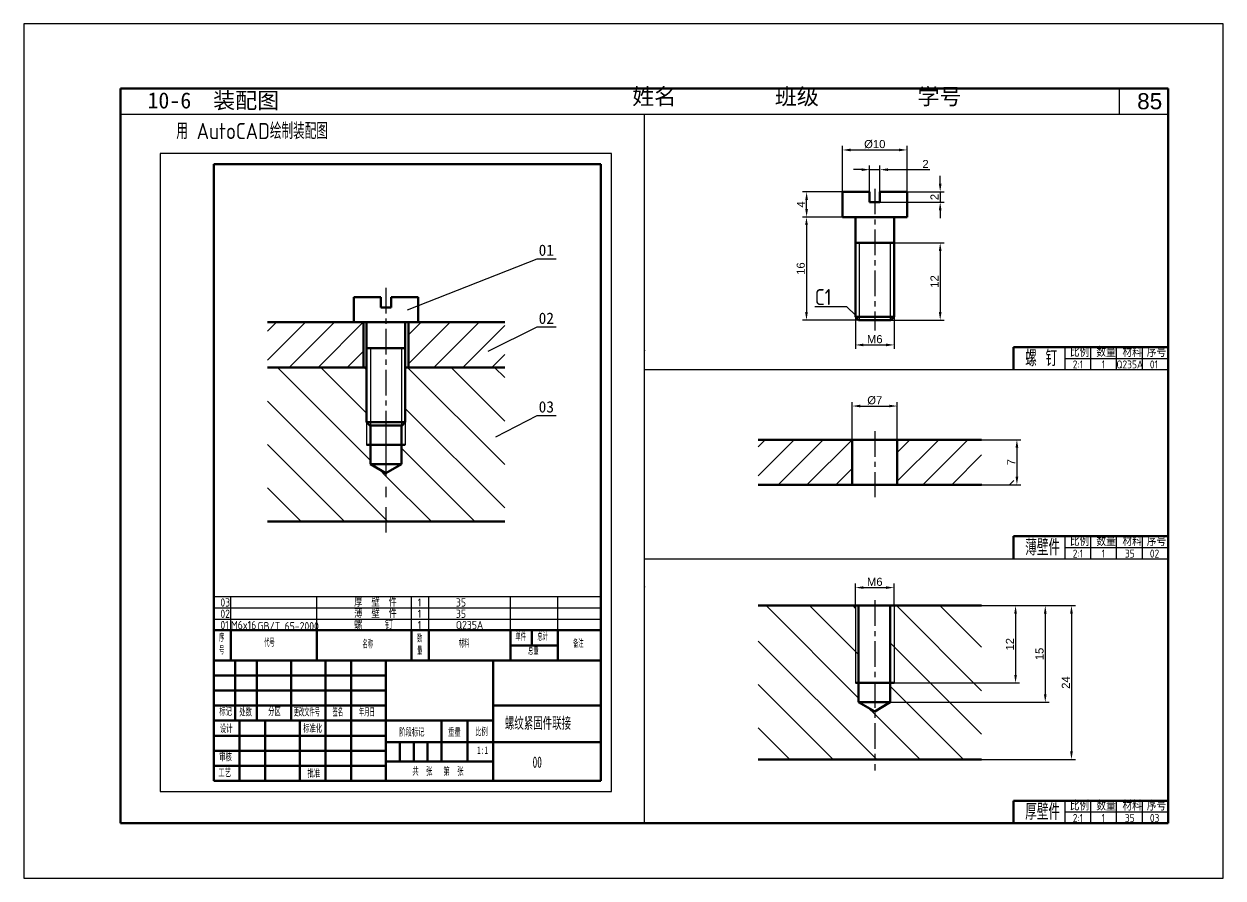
# Model space of a CAD drawing. Header units: millimetres. Extents: x 2253 to 3450, y 832 to 1419.
# Drawn here: x 3078.2 to 3450.2, y 832.2 to 1097.2 of the extents above; entities that cross this region are included whole.
import ezdxf

# ---------------------------------------------------------------- set-up
doc = ezdxf.new("R2010")
doc.units = ezdxf.units.MM
doc.header["$LTSCALE"] = 0.5
doc.linetypes.add('CENTER', pattern=[50.8, 31.75, -6.35, 6.35, -6.35])
for name, color, linetype in [('中心线层', 1, 'CENTER'), ('图层3', 1, 'CENTER'), ('文字', 7, 'Continuous'), ('细实线', 7, 'Continuous'), ('细实线层', 7, 'Continuous')]:
    doc.layers.add(name, color=color, linetype=linetype)
doc.layers.add('粗实线', color=7, linetype='Continuous', lineweight=53)
doc.layers.add('粗实线层', color=7, linetype='Continuous', lineweight=53)
doc.styles.add('dim', font='ARIAL.TTF')
doc.styles.add('gb', font='gbenor.shx', dxfattribs={"bigfont": 'gbcbig.shx'})
doc.styles.add('HZ', font='SimSun.ttf')
doc.styles.add('文字', font='SimSun.ttf', dxfattribs={"width": 0.6, "height": 3.5})
doc.styles.add('样式 1', font='ARIAL.TTF', dxfattribs={"height": 5})
doc.styles.add('输入', font='SimSun.ttf', dxfattribs={"width": 0.5, "height": 3.5})
doc.dimstyles.new('luoding', dxfattribs={"dimtxt": 2.5, "dimasz": 2.5, "dimexe": 1.25, "dimexo": 0, "dimgap": 0.5, "dimtad": 1, "dimdec": 0, "dimlfac": 0.5, "dimdsep": 46, "dimtxsty": 'dim', "dimcen": 2.5, "dimclrt": 256, "dimadec": 0, "dimazin": 2, "dimtfac": 1, "dimtdec": 0, "dimtmove": 0, "dimatfit": 3, "dimldrblk": 'NONE', "dimfxl": 0, "dimarcsym": 0})

# ---------------------------------------------------------------- blocks, each defined once
blk = doc.blocks.new('*D165')
at = {"layer": 'Defpoints', "color": 0}
for p in [(3349.15, 978.66), (3335.15, 968.22), (3349.15, 968.22)]:
    blk.add_point(p, dxfattribs=at)
at = {"layer": '细实线层', "color": 0, "lineweight": -2}
for p, q in [((3335.15, 968.22), (3335.15, 979.91)), ((3337.65, 978.66), (3346.65, 978.66)), ((3349.15, 968.22), (3349.15, 979.91))]:
    blk.add_line(p, q, dxfattribs=at)
at = {"layer": '细实线层', "color": 0}
for points in [[(3337.65, 979.08), (3337.65, 978.25), (3335.15, 978.66)], [(3346.65, 979.08), (3346.65, 978.25), (3349.15, 978.66)]]:
    blk.add_solid(points, dxfattribs=at)
at = {"layer": '细实线层', "insert": (3342.15, 980.41), "char_height": 2.5, "attachment_point": 5, "style": 'dim'}
blk.add_mtext('%%C7', dxfattribs=at)
blk = doc.blocks.new('_None')
blk = doc.blocks.new('*D166')
at = {"layer": 'Defpoints', "color": 0}
for p in [(3375.28, 968.22), (3375.28, 954.22), (3386.25, 954.22)]:
    blk.add_point(p, dxfattribs=at)
at = {"layer": '细实线层', "color": 0, "lineweight": -2}
for p, q in [((3375.28, 968.22), (3387.5, 968.22)), ((3386.25, 965.72), (3386.25, 956.72)), ((3375.28, 954.22), (3387.5, 954.22))]:
    blk.add_line(p, q, dxfattribs=at)
at = {"layer": '细实线层', "color": 0}
for points in [[(3385.83, 965.72), (3386.67, 965.72), (3386.25, 968.22)], [(3385.83, 956.72), (3386.67, 956.72), (3386.25, 954.22)]]:
    blk.add_solid(points, dxfattribs=at)
at = {"layer": '细实线层', "insert": (3384.5, 961.22), "char_height": 2.5, "attachment_point": 5, "rotation": 90, "style": 'dim'}
blk.add_mtext('7', dxfattribs=at)
blk = doc.blocks.new('*D167')
at = {"layer": 'Defpoints', "color": 0}
for p in [(3348.15, 916.74), (3348.15, 892.74), (3385.83, 892.74)]:
    blk.add_point(p, dxfattribs=at)
at = {"layer": '细实线层', "color": 0, "lineweight": -2}
for p, q in [((3348.15, 916.74), (3387.08, 916.74)), ((3385.83, 914.24), (3385.83, 895.24)), ((3348.15, 892.74), (3387.08, 892.74))]:
    blk.add_line(p, q, dxfattribs=at)
at = {"layer": '细实线层', "color": 0}
for points in [[(3385.42, 914.24), (3386.25, 914.24), (3385.83, 916.74)], [(3385.42, 895.24), (3386.25, 895.24), (3385.83, 892.74)]]:
    blk.add_solid(points, dxfattribs=at)
at = {"layer": '细实线层', "insert": (3384.08, 904.74), "char_height": 2.5, "attachment_point": 5, "rotation": 90, "style": 'dim'}
blk.add_mtext('12', dxfattribs=at)
blk = doc.blocks.new('*D168')
at = {"layer": 'Defpoints', "color": 0}
for p in [(3348.87, 916.74), (3346.95, 886.74), (3395.05, 886.74)]:
    blk.add_point(p, dxfattribs=at)
at = {"layer": '细实线层', "color": 0, "lineweight": -2}
for p, q in [((3348.87, 916.74), (3396.3, 916.74)), ((3395.05, 914.24), (3395.05, 889.24)), ((3346.95, 886.74), (3396.3, 886.74))]:
    blk.add_line(p, q, dxfattribs=at)
at = {"layer": '细实线层', "color": 0}
for points in [[(3394.63, 914.24), (3395.46, 914.24), (3395.05, 916.74)], [(3394.63, 889.24), (3395.46, 889.24), (3395.05, 886.74)]]:
    blk.add_solid(points, dxfattribs=at)
at = {"layer": '细实线层', "insert": (3393.27, 901.74), "char_height": 2.5, "attachment_point": 5, "rotation": 90, "style": 'dim'}
blk.add_mtext('15', dxfattribs=at)
blk = doc.blocks.new('*D169')
at = {"layer": 'Defpoints', "color": 0}
for p in [(3348.15, 922.32), (3336.15, 915.99), (3348.15, 916.74)]:
    blk.add_point(p, dxfattribs=at)
at = {"layer": '细实线层', "color": 0, "lineweight": -2}
for p, q in [((3336.15, 915.99), (3336.15, 923.57)), ((3348.15, 916.74), (3348.15, 923.57)), ((3338.65, 922.32), (3345.65, 922.32))]:
    blk.add_line(p, q, dxfattribs=at)
at = {"layer": '细实线层', "color": 0}
for points in [[(3338.65, 922.74), (3338.65, 921.91), (3336.15, 922.32)], [(3345.65, 922.74), (3345.65, 921.91), (3348.15, 922.32)]]:
    blk.add_solid(points, dxfattribs=at)
at = {"layer": '细实线层', "insert": (3342.15, 924.1), "char_height": 2.5, "attachment_point": 5, "style": 'dim'}
blk.add_mtext('M6', dxfattribs=at)
blk = doc.blocks.new('*D170')
at = {"layer": 'Defpoints', "color": 0}
for p in [(3375.28, 916.74), (3375.28, 868.97), (3403.18, 868.97)]:
    blk.add_point(p, dxfattribs=at)
at = {"layer": '细实线层', "color": 0, "lineweight": -2}
for p, q in [((3375.28, 916.74), (3404.43, 916.74)), ((3403.18, 914.24), (3403.18, 871.47)), ((3375.28, 868.97), (3404.43, 868.97))]:
    blk.add_line(p, q, dxfattribs=at)
at = {"layer": '细实线层', "color": 0}
for points in [[(3402.76, 914.24), (3403.6, 914.24), (3403.18, 916.74)], [(3402.76, 871.47), (3403.6, 871.47), (3403.18, 868.97)]]:
    blk.add_solid(points, dxfattribs=at)
at = {"layer": '细实线层', "insert": (3401.42, 892.86), "char_height": 2.5, "attachment_point": 5, "rotation": 90, "style": 'dim'}
blk.add_mtext('24 ', dxfattribs=at)
blk = doc.blocks.new('*D171')
at = {"layer": 'Defpoints', "color": 0}
for p in [(3348.15, 1029.31), (3346.15, 1005.31), (3362.45, 1005.31)]:
    blk.add_point(p, dxfattribs=at)
at = {"layer": '细实线', "color": 0, "lineweight": -2}
for p, q in [((3348.15, 1029.31), (3363.7, 1029.31)), ((3362.45, 1026.81), (3362.45, 1007.81)), ((3346.15, 1005.31), (3363.7, 1005.31))]:
    blk.add_line(p, q, dxfattribs=at)
at = {"layer": '细实线', "color": 0}
for points in [[(3362.03, 1026.81), (3362.86, 1026.81), (3362.45, 1029.31)], [(3362.03, 1007.81), (3362.86, 1007.81), (3362.45, 1005.31)]]:
    blk.add_solid(points, dxfattribs=at)
at = {"layer": '细实线', "insert": (3360.69, 1017.31), "char_height": 2.5, "attachment_point": 5, "rotation": 90, "style": 'dim'}
blk.add_mtext('12', dxfattribs=at)
blk = doc.blocks.new('*D163')
at = {"layer": 'Defpoints', "color": 0}
for p in [(3336.15, 1007.31), (3348.15, 1007.31), (3348.15, 997.62)]:
    blk.add_point(p, dxfattribs=at)
at = {"layer": '细实线', "color": 0, "lineweight": -2}
for p, q in [((3336.15, 1007.31), (3336.15, 996.37)), ((3348.15, 1007.31), (3348.15, 996.37)), ((3338.65, 997.62), (3345.65, 997.62))]:
    blk.add_line(p, q, dxfattribs=at)
at = {"layer": '细实线', "color": 0}
for points in [[(3338.65, 998.04), (3338.65, 997.2), (3336.15, 997.62)], [(3345.65, 998.04), (3345.65, 997.2), (3348.15, 997.62)]]:
    blk.add_solid(points, dxfattribs=at)
at = {"layer": '细实线', "insert": (3342.15, 999.39), "char_height": 2.5, "attachment_point": 5, "style": 'dim'}
blk.add_mtext('M6', dxfattribs=at)
blk = doc.blocks.new('*D172')
at = {"layer": 'Defpoints', "color": 0}
for p in [(3352.15, 1058.12), (3332.15, 1045.11), (3352.15, 1045.11)]:
    blk.add_point(p, dxfattribs=at)
at = {"layer": '细实线', "color": 0, "lineweight": -2}
for p, q in [((3332.15, 1045.11), (3332.15, 1059.37)), ((3334.65, 1058.12), (3349.65, 1058.12)), ((3352.15, 1045.11), (3352.15, 1059.37))]:
    blk.add_line(p, q, dxfattribs=at)
at = {"layer": '细实线', "color": 0}
for points in [[(3334.65, 1058.54), (3334.65, 1057.7), (3332.15, 1058.12)], [(3349.65, 1058.54), (3349.65, 1057.7), (3352.15, 1058.12)]]:
    blk.add_solid(points, dxfattribs=at)
at = {"layer": '细实线', "insert": (3342.15, 1059.9), "char_height": 2.5, "attachment_point": 5, "style": 'dim'}
blk.add_mtext('%%C10', dxfattribs=at)
blk = doc.blocks.new('*D173')
at = {"layer": 'Defpoints', "color": 0}
for p in [(3343.75, 1045.11), (3343.75, 1041.91), (3362.45, 1041.91)]:
    blk.add_point(p, dxfattribs=at)
at = {"layer": '细实线', "color": 0, "lineweight": -2}
for p, q in [((3362.45, 1047.61), (3362.45, 1050.11)), ((3343.75, 1045.11), (3363.7, 1045.11)), ((3343.75, 1041.91), (3363.7, 1041.91)), ((3362.45, 1045.11), (3362.45, 1041.91)), ((3362.45, 1039.41), (3362.45, 1036.91))]:
    blk.add_line(p, q, dxfattribs=at)
at = {"layer": '细实线', "color": 0}
for points in [[(3362.03, 1047.61), (3362.86, 1047.61), (3362.45, 1045.11)], [(3362.03, 1039.41), (3362.86, 1039.41), (3362.45, 1041.91)]]:
    blk.add_solid(points, dxfattribs=at)
at = {"layer": '细实线', "insert": (3360.69, 1043.51), "char_height": 2.5, "attachment_point": 5, "rotation": 90, "style": 'dim'}
blk.add_mtext('2', dxfattribs=at)
blk = doc.blocks.new('*D174')
at = {"layer": 'Defpoints', "color": 0}
for p in [(3321, 1045.11), (3332.15, 1045.11), (3332.15, 1037.31)]:
    blk.add_point(p, dxfattribs=at)
at = {"layer": '细实线', "color": 0, "lineweight": -2}
for p, q in [((3332.15, 1045.11), (3319.75, 1045.11)), ((3321, 1039.81), (3321, 1042.61)), ((3332.15, 1037.31), (3319.75, 1037.31))]:
    blk.add_line(p, q, dxfattribs=at)
at = {"layer": '细实线', "color": 0}
for points in [[(3320.59, 1042.61), (3321.42, 1042.61), (3321, 1045.11)], [(3320.59, 1039.81), (3321.42, 1039.81), (3321, 1037.31)]]:
    blk.add_solid(points, dxfattribs=at)
at = {"layer": '细实线', "insert": (3319.25, 1041.21), "char_height": 2.5, "attachment_point": 5, "rotation": 90, "style": 'dim'}
blk.add_mtext('4', dxfattribs=at)
blk = doc.blocks.new('*D175')
at = {"layer": 'Defpoints', "color": 0}
for p in [(3343.75, 1052.01), (3340.55, 1045.11), (3343.75, 1045.11)]:
    blk.add_point(p, dxfattribs=at)
at = {"layer": '细实线', "color": 0, "lineweight": -2}
for p, q in [((3340.55, 1045.11), (3340.55, 1053.26)), ((3343.75, 1045.11), (3343.75, 1053.26)), ((3338.05, 1052.01), (3335.55, 1052.01)), ((3340.55, 1052.01), (3343.75, 1052.01)), ((3346.25, 1052.01), (3359.23, 1052.01))]:
    blk.add_line(p, q, dxfattribs=at)
at = {"layer": '细实线', "color": 0}
for points in [[(3338.05, 1052.42), (3338.05, 1051.59), (3340.55, 1052.01)], [(3346.25, 1052.42), (3346.25, 1051.59), (3343.75, 1052.01)]]:
    blk.add_solid(points, dxfattribs=at)
at = {"layer": '细实线', "insert": (3357.9, 1053.76), "char_height": 2.5, "attachment_point": 5, "style": 'dim'}
blk.add_mtext('2', dxfattribs=at)
blk = doc.blocks.new('*D164')
at = {"layer": 'Defpoints', "color": 0}
for p in [(3321, 1037.31), (3320.96, 1005.31), (3338.15, 1005.31)]:
    blk.add_point(p, dxfattribs=at)
at = {"layer": '细实线', "color": 0, "lineweight": -2}
for p, q in [((3321, 1037.31), (3319.71, 1037.31)), ((3320.96, 1034.81), (3320.96, 1007.81)), ((3338.15, 1005.31), (3319.71, 1005.31))]:
    blk.add_line(p, q, dxfattribs=at)
at = {"layer": '细实线', "color": 0}
for points in [[(3320.55, 1034.81), (3321.38, 1034.81), (3320.96, 1037.31)], [(3320.55, 1007.81), (3321.38, 1007.81), (3320.96, 1005.31)]]:
    blk.add_solid(points, dxfattribs=at)
at = {"layer": '细实线', "insert": (3319.19, 1021.31), "char_height": 2.5, "attachment_point": 5, "rotation": 90, "style": 'dim'}
blk.add_mtext('16', dxfattribs=at)

msp = doc.modelspace()

# ---------------------------------------------------------------- linework, layer by layer
for p, q in [((3137.07, 919.57), (3257.07, 919.57)), ((3137.07, 916.07), (3257.07, 916.07)), ((3137.07, 912.57), (3257.07, 912.57)), ((3137.07, 909.07), (3257.07, 909.07))]:
    msp.add_line(p, q)
msp.add_lwpolyline([(3120.46, 859.04), (3260.46, 859.04), (3260.46, 1057.04), (3120.46, 1057.04), (3120.46, 859.04)])
at = {"layer": '中心线层'}
msp.add_line((3190.5, 972.65), (3190.5, 939.45), dxfattribs=at)
at = {"layer": '图层3', "color": 7, "ltscale": 0.5}
for p, q in [((3342.15, 1046.1), (3342.15, 1002.09)), ((3190.5, 1015.3), (3190.5, 972.65)), ((3342.15, 970.86), (3342.15, 950.41)), ((3342.15, 918.38), (3342.15, 865.54))]:
    msp.add_line(p, q, dxfattribs=at)
at = {"layer": '粗实线', "color": 7}
for p, q in [((3433.19, 1077.21), (3108.19, 1077.21)), ((3108.19, 1077.21), (3108.19, 849.21)), ((3433.19, 849.21), (3433.19, 1077.21)), ((3257.13, 1053.71), (3137.13, 1053.71)), ((3137.13, 1053.71), (3137.13, 862.38)), ((3257.13, 862.38), (3257.13, 1053.71)), ((3385.19, 989.95), (3385.19, 996.95)), ((3385.19, 996.95), (3433.19, 996.95)), ((3385.19, 931.26), (3385.19, 938.26)), ((3385.19, 938.26), (3433.19, 938.26)), ((3385.19, 849.21), (3385.19, 856.21)), ((3385.19, 856.21), (3433.19, 856.21)), ((3108.19, 849.21), (3433.19, 849.21))]:
    msp.add_line(p, q, dxfattribs=at)
at = {"layer": '粗实线'}
for p, q in [((3137.07, 862.38), (3137.07, 919.57)), ((3137.07, 909.07), (3257.13, 909.07)), ((3142.4, 899.73), (3142.4, 909.07)), ((3169.08, 899.73), (3169.08, 909.07)), ((3198.43, 899.73), (3198.43, 909.07)), ((3203.77, 899.73), (3203.77, 909.07)), ((3229.11, 899.73), (3229.11, 909.07)), ((3235.78, 904.4), (3235.78, 909.07)), ((3243.79, 899.73), (3243.79, 909.07)), ((3229.11, 904.4), (3243.79, 904.4)), ((3137.07, 899.73), (3257.13, 899.73)), ((3143.74, 881.05), (3143.74, 899.73)), ((3150.41, 881.05), (3150.41, 899.73)), ((3161.08, 881.05), (3161.08, 899.73)), ((3171.75, 881.05), (3171.75, 899.73)), ((3179.75, 881.05), (3179.75, 899.73)), ((3190.43, 862.38), (3190.43, 899.73)), ((3223.78, 862.38), (3223.78, 899.73)), ((3257.13, 899.73), (3257.13, 862.38)), ((3137.07, 895.06), (3190.43, 895.06)), ((3137.07, 890.39), (3190.43, 890.39)), ((3137.07, 885.72), (3190.43, 885.72)), ((3223.78, 885.72), (3257.13, 885.72)), ((3257.13, 885.72), (3233.79, 885.72)), ((3137.07, 881.05), (3223.78, 881.05)), ((3145.07, 862.38), (3145.07, 881.05)), ((3153.07, 862.38), (3153.07, 881.05)), ((3163.75, 862.38), (3163.75, 881.05)), ((3171.75, 862.38), (3171.75, 881.05)), ((3171.75, 862.38), (3171.75, 881.05)), ((3171.75, 862.38), (3171.75, 881.05)), ((3179.75, 862.38), (3179.75, 881.05)), ((3207.77, 868.38), (3207.77, 881.05)), ((3215.77, 868.38), (3215.77, 881.05)), ((3137.07, 876.38), (3190.43, 876.38)), ((3257.13, 874.38), (3190.43, 874.38)), ((3194.76, 868.38), (3194.76, 874.38)), ((3199.1, 868.38), (3199.1, 874.38)), ((3203.43, 868.38), (3203.43, 874.38)), ((3137.07, 871.71), (3190.43, 871.71)), ((3137.07, 867.05), (3190.43, 867.05)), ((3223.78, 868.38), (3190.43, 868.38)), ((3257.13, 862.38), (3137.07, 862.38))]:
    msp.add_line(p, q, dxfattribs=at)
at = {"layer": '粗实线层'}
for p, q in [((3332.15, 1045.11), (3340.55, 1045.11)), ((3332.15, 1045.11), (3332.15, 1037.31)), ((3340.55, 1045.11), (3340.55, 1041.91)), ((3340.55, 1041.91), (3343.75, 1041.91)), ((3343.75, 1045.11), (3343.75, 1041.91)), ((3343.75, 1045.11), (3352.15, 1045.11)), ((3352.15, 1045.11), (3352.15, 1037.31)), ((3332.15, 1037.31), (3352.15, 1037.31)), ((3336.15, 1037.31), (3336.15, 1006.31)), ((3348.15, 1037.31), (3348.15, 1006.31)), ((3336.15, 1029.31), (3348.15, 1029.31)), ((3180.5, 1012.45), (3188.9, 1012.45)), ((3180.5, 1012.45), (3180.5, 1004.65)), ((3188.9, 1012.45), (3188.9, 1009.25)), ((3192.1, 1012.45), (3192.1, 1009.25)), ((3192.1, 1012.45), (3200.5, 1012.45)), ((3200.5, 1012.45), (3200.5, 1004.65)), ((3188.9, 1009.25), (3192.1, 1009.25)), ((3153.79, 1004.65), (3227.33, 1004.65)), ((3180.5, 1004.65), (3200.5, 1004.65)), ((3183.5, 1004.65), (3183.5, 990.65)), ((3184.5, 1004.65), (3184.5, 973.65)), ((3196.5, 1004.65), (3196.5, 973.65)), ((3197.5, 1004.65), (3197.5, 990.65)), ((3336.15, 1006.31), (3337.15, 1005.31)), ((3337.15, 1005.31), (3347.15, 1005.31)), ((3347.15, 1005.31), (3348.15, 1006.31)), ((3184.5, 996.65), (3196.5, 996.65)), ((3153.79, 990.65), (3184.5, 990.65)), ((3153.79, 990.65), (3184.5, 990.65)), ((3196.5, 990.65), (3227.33, 990.65)), ((3196.5, 990.65), (3227.33, 990.65)), ((3184.5, 973.65), (3185.5, 972.65)), ((3185.5, 972.65), (3195.5, 972.65)), ((3185.7, 972.65), (3185.7, 960.65)), ((3195.3, 972.65), (3195.3, 960.65)), ((3195.5, 972.65), (3196.5, 973.65)), ((3305.98, 968.22), (3375.28, 968.22)), ((3335.15, 968.22), (3335.15, 954.22)), ((3349.15, 968.22), (3349.15, 954.22)), ((3184.5, 966.65), (3196.5, 966.65)), ((3185.7, 960.65), (3195.3, 960.65)), ((3185.7, 960.65), (3190.5, 957.88)), ((3195.3, 960.65), (3190.5, 957.88)), ((3305.98, 954.22), (3348.15, 954.22)), ((3348.15, 954.22), (3375.28, 954.22)), ((3153.79, 942.88), (3227.33, 942.88)), ((3305.98, 916.74), (3348.15, 916.74)), ((3337.15, 916.74), (3337.15, 886.74)), ((3346.95, 916.74), (3346.95, 886.74)), ((3348.15, 916.74), (3375.28, 916.74)), ((3336.15, 892.74), (3348.15, 892.74)), ((3337.15, 886.74), (3346.95, 886.74)), ((3337.15, 886.74), (3342.15, 883.85)), ((3342.15, 883.85), (3346.95, 886.74)), ((3305.98, 868.97), (3375.28, 868.97))]:
    msp.add_line(p, q, dxfattribs=at)
at = {"layer": '粗实线层', "ltscale": 0.5}
for p, q in [((3336.15, 1006.31), (3348.15, 1006.31)), ((3184.5, 973.65), (3196.5, 973.65))]:
    msp.add_line(p, q, dxfattribs=at)
at = {"layer": '细实线', "color": 7}
for p, q in [((3078.19, 1097.21), (3078.19, 832.21)), ((3450.19, 1097.21), (3078.19, 1097.21)), ((3078.19, 1097.21), (3078.19, 832.21)), ((3450.19, 832.21), (3450.19, 1097.21)), ((3108.19, 1069.21), (3433.19, 1069.21)), ((3401.19, 989.95), (3401.19, 996.95)), ((3409.19, 989.95), (3409.19, 996.95)), ((3417.19, 989.95), (3417.19, 996.95)), ((3425.19, 989.95), (3425.19, 996.95)), ((3401.19, 931.26), (3401.19, 938.26)), ((3409.19, 931.26), (3409.19, 938.26)), ((3417.19, 931.26), (3417.19, 938.26)), ((3425.19, 931.26), (3425.19, 938.26)), ((3401.19, 849.21), (3401.19, 856.21)), ((3409.19, 849.21), (3409.19, 856.21)), ((3417.19, 849.21), (3417.19, 856.21)), ((3425.19, 849.21), (3425.19, 856.21)), ((3078.19, 832.21), (3450.19, 832.21))]:
    msp.add_line(p, q, dxfattribs=at)
at = {"layer": '细实线', "ltscale": 0.5}
msp.add_line((3270.69, 849.21), (3270.69, 1069.21), dxfattribs=at)
at = {"layer": '细实线层', "ltscale": 0.5}
for p, q in [((3418, 1077.21), (3418, 1069.21)), ((3333.49, 1009.47), (3323.55, 1009.47)), ((3336.15, 1006.81), (3333.49, 1009.47)), ((3401.19, 993.45), (3433.19, 993.45)), ((3270.69, 989.95), (3433.19, 989.95)), ((3401.19, 934.76), (3433.19, 934.76)), ((3270.69, 931.26), (3433.19, 931.26)), ((3142.4, 909.07), (3142.4, 919.57)), ((3169.08, 909.07), (3169.08, 919.57)), ((3198.43, 909.07), (3198.43, 919.57)), ((3203.77, 909.07), (3203.77, 919.57)), ((3229.11, 909.07), (3229.11, 919.57)), ((3243.79, 909.07), (3243.79, 919.57)), ((3401.19, 852.71), (3433.19, 852.71))]:
    msp.add_line(p, q, dxfattribs=at)
at = {"layer": '细实线层'}
for p, q in [((3337.35, 1029.31), (3337.35, 1005.31)), ((3346.95, 1029.31), (3346.95, 1005.31)), ((3153.79, 1001.91), (3156.53, 1004.65)), ((3153.79, 992.93), (3165.51, 1004.65)), ((3160.49, 990.65), (3174.49, 1004.65)), ((3169.47, 990.65), (3183.47, 1004.65)), ((3197.5, 1000.73), (3201.43, 1004.65)), ((3197.5, 991.75), (3210.41, 1004.65)), ((3205.39, 990.65), (3219.39, 1004.65)), ((3214.37, 990.65), (3227.33, 1003.61)), ((3178.45, 990.65), (3183.5, 995.71)), ((3185.7, 996.65), (3185.7, 972.65)), ((3195.3, 996.65), (3195.3, 972.65)), ((3223.35, 990.65), (3227.33, 994.63)), ((3185.5, 961.95), (3156.81, 990.65)), ((3184.5, 976.43), (3170.28, 990.65)), ((3184.5, 989.9), (3183.75, 990.65)), ((3184.5, 990.65), (3184.5, 966.65)), ((3196.5, 990.65), (3196.5, 966.65)), ((3227.33, 960.54), (3197.22, 990.65)), ((3227.33, 974.01), (3210.69, 990.65)), ((3227.33, 987.48), (3224.16, 990.65)), ((3190.5, 943.48), (3153.79, 980.2)), ((3227.33, 947.07), (3196.5, 977.9)), ((3305.98, 966.03), (3308.17, 968.22)), ((3305.98, 957.05), (3317.15, 968.22)), ((3312.13, 954.22), (3326.13, 968.22)), ((3321.11, 954.22), (3335.11, 968.22)), ((3349.15, 964.29), (3353.07, 968.22)), ((3349.15, 955.31), (3362.05, 968.22)), ((3357.03, 954.22), (3371.03, 968.22)), ((3177.64, 942.88), (3153.79, 966.73)), ((3218.05, 942.88), (3195.3, 965.63)), ((3366.01, 954.22), (3375.28, 963.48)), ((3190.5, 956.95), (3188.6, 958.86)), ((3204.58, 942.88), (3190.5, 956.95)), ((3330.09, 954.22), (3335.15, 959.28)), ((3164.17, 942.88), (3153.79, 953.26)), ((3374.99, 954.22), (3375.28, 954.5)), ((3383.97, 954.22), (3385.29, 955.54)), ((3191.11, 942.88), (3190.5, 943.48)), ((3337.15, 888.05), (3308.46, 916.74)), ((3337.15, 901.52), (3321.93, 916.74)), ((3336.15, 915.99), (3335.4, 916.74)), ((3336.15, 916.74), (3336.15, 892.74)), ((3348.15, 916.74), (3348.15, 892.74)), ((3375.28, 890.33), (3348.87, 916.74)), ((3375.28, 903.8), (3362.34, 916.74)), ((3342.15, 869.58), (3305.98, 905.74)), ((3375.28, 876.86), (3346.95, 905.19)), ((3329.28, 868.97), (3305.98, 892.27)), ((3369.69, 868.97), (3346.95, 891.72)), ((3342.15, 883.05), (3340.24, 884.95)), ((3356.22, 868.97), (3342.15, 883.05)), ((3315.81, 868.97), (3305.98, 878.8)), ((3342.75, 868.97), (3342.15, 869.58))]:
    msp.add_line(p, q, dxfattribs=at)
at = {"layer": '细实线层', "ltscale": 0.5}
for points in [[(3222.23, 995.73), (3237.37, 1003.2), (3243.35, 1003.2)], [(3224.55, 969.1), (3237.37, 975.7), (3243.35, 975.7)]]:
    msp.add_lwpolyline(points, dxfattribs=at)
at = {"layer": '细实线层'}
for p in [(3270.69, 995.88), (3270.69, 922.54)]:
    msp.add_point(p, dxfattribs=at)

# ---------------------------------------------------------------- texts
at = {"layer": '文字', "color": 7, "insert": (3109.69, 1073.21), "char_height": 5, "width": 313.5, "attachment_point": 4}
msp.add_mtext('  10-6  {\\fSimSun|b0|i0|c134|p54;装配图}', dxfattribs=at)
at = {"layer": '文字', "color": 7, "insert": (3266.9, 1077.21), "char_height": 5, "width": 121.1927, "attachment_point": 1, "style": 'HZ'}
msp.add_mtext('姓名         班级         学号', dxfattribs=at)
at = {"layer": '文字'}
for s, insert, char_height, attachment_point, style in [('序\\P号', (3138.75, 908.05), 2.33, 1, '输入'), ('数\\P量', (3200.14, 907.87), 2.33, 1, '输入'), ('单件', (3230.67, 908.39), 2.334, 1, '输入'), ('总计', (3237.5, 908.44), 2.334, 1, '输入'), ('代号', (3152.71, 906.5), 2.334, 1, '输入'), ('名称', (3183.22, 906.07), 2.334, 1, '输入'), ('材料', (3213.07, 906.31), 2.334, 1, '输入'), ('总量', (3234.6, 903.99), 2.334, 1, '输入'), ('备注', (3248.53, 906.24), 2.334, 1, '输入'), ('标记', (3138.79, 885.12), 2.334, 1, '文字'), ('分区', (3153.95, 885.12), 2.334, 1, '文字'), ('更改文件号', (3165.96, 883.64), 2.334, 5, '输入'), ('签名', (3175.56, 883.64), 2.334, 5, '输入'), ('年月日', (3184.57, 883.64), 2.334, 5, '输入'), ('设计', (3140.93, 878.51), 2.334, 5, '文字'), ('标准化', (3167.76, 878.59), 2.334, 5, '文字'), ('阶段标记', (3198.53, 877.39), 2.334, 5, '文字'), ('重量', (3211.74, 877.39), 2.334, 5, '文字'), ('比例', (3220.14, 877.54), 2.334, 5, '文字'), ('审核', (3140.72, 869.7), 2.334, 5, '文字'), ('共  张   第  张', (3206.63, 865.25), 2.3345, 5, '文字'), ('工艺', (3140.48, 864.86), 2.334, 5, '文字'), ('批准', (3168.12, 864.63), 2.334, 5, '文字')]:
    msp.add_mtext(s, dxfattribs=dict(at, insert=insert, char_height=char_height, attachment_point=attachment_point, style=style))
at = {"layer": '文字', "attachment_point": 1, "style": '文字'}
for s, insert, char_height, width in [('处数', (3144.99, 884.93), 2.334, 6.67), ('螺纹紧固件联接', (3227.38, 882.07), 3.5, 23.5248), ('1:1', (3218.78, 873.06), 2.334, 5.3571), ('00', (3236, 869.93), 3.5, 5.3571)]:
    msp.add_mtext(s, dxfattribs=dict(at, insert=insert, char_height=char_height, width=width))
at = {"layer": '细实线', "ltscale": 0.5, "style": 'gb'}
for s, p in [('03', (3139.13, 916.43)), ('厚  壁  件    ', (3180.65, 916.43)), ('1', (3200.35, 916.43)), ('35', (3212.2, 916.43)), ('02', (3139.13, 912.93)), ('薄  壁  件     ', (3180.65, 912.93)), ('1', (3200.35, 912.93)), ('35', (3212.2, 912.93)), ('01', (3139.13, 909.43)), ('M6x16', (3142.4, 909.43)), ('GB/T 65-2000', (3150.68, 909.07)), ('螺     钉', (3180.65, 909.43)), ('1 ', (3200.35, 909.43)), ('Q235A', (3212.2, 909.43))]:
    msp.add_text(s, height=2.56, dxfattribs=at).set_placement(p)
at = {"layer": '细实线', "color": 7, "ltscale": 0.3, "insert": (3427.44, 1073.21), "char_height": 5, "width": 10, "attachment_point": 5, "style": '样式 1'}
msp.add_mtext('85', dxfattribs=at)
at = {"layer": '细实线', "color": 7, "insert": (3098.35, 1066.49), "char_height": 5, "attachment_point": 1, "style": 'gb'}
msp.add_mtext_dynamic_manual_height_columns('          用 AutoCAD绘制装配图', width=115.9218, gutter_width=25, heights=[0], dxfattribs=at)
at = {"layer": '细实线层', "ltscale": 0.5, "style": 'gb'}
for s, height, p in [('C1', 5, (3323.55, 1009.97)), ('比例', 3, (3402.67, 993.9)), ('数量', 3, (3410.9, 993.9)), ('材料', 3, (3419.01, 993.9)), ('序号', 3, (3426.56, 993.9)), ('螺 钉', 5, (3388.83, 991)), ('2:1', 2.5, (3403.57, 990.31)), ('1', 2.5, (3412.53, 990.31)), ('Q235A', 2.5, (3417.12, 990.31)), ('01', 2.5, (3427.49, 990.31)), ('薄壁件', 5, (3388.83, 932.31)), ('比例', 3, (3402.67, 935.21)), ('数量', 3, (3410.9, 935.21)), ('材料', 3, (3419.01, 935.21)), ('序号', 3, (3426.56, 935.21)), ('2:1', 2.5, (3403.57, 931.63)), ('1', 2.5, (3412.53, 931.63)), ('35', 2.5, (3419.75, 931.63)), ('02', 2.5, (3427.49, 931.63)), ('厚壁件', 5, (3388.83, 850.26)), ('比例', 3, (3402.67, 853.16)), ('数量', 3, (3410.9, 853.16)), ('材料', 3, (3419.01, 853.16)), ('序号', 3, (3426.56, 853.16)), ('2:1', 2.5, (3403.57, 849.58)), ('1', 2.5, (3412.53, 849.58)), ('35', 2.5, (3419.75, 849.58)), ('03', 2.5, (3427.49, 849.58))]:
    msp.add_text(s, height=height, dxfattribs=at).set_placement(p)
at = {"layer": '细实线层', "ltscale": 0.5, "char_height": 3.5, "attachment_point": 7}
for s, insert in [('01', (3237.87, 1025.22)), ('02', (3237.87, 1004.1)), ('03', (3237.87, 976.6))]:
    msp.add_mtext(s, dxfattribs=dict(at, insert=insert))

# ---------------------------------------------------------------- dimensions: what is measured, and where the dimension line sits
at = {"layer": '细实线', "ltscale": 0.5}
for base, p1, p2, text, picture, middle in [((3352.15, 1058.12), (3332.15, 1045.11), (3352.15, 1045.11), '%%C<>', '*D172', (3342.15, 1059.9)), ((3348.15, 997.62), (3336.15, 1007.31), (3348.15, 1007.31), 'M<>', '*D163', (3342.15, 999.39))]:
    dim = msp.add_linear_dim(base=base, p1=p1, p2=p2, text=text, dimstyle='luoding', dxfattribs=at)
    dim.commit()
    dim.dimension.update_dxf_attribs({"geometry": picture, "text_midpoint": middle})
dim = msp.add_linear_dim(base=(3343.75, 1052.01), p1=(3340.55, 1045.11), p2=(3343.75, 1045.11), dimstyle='luoding', dxfattribs=at)
dim.commit()
dim.dimension.update_dxf_attribs({"geometry": '*D175', "text_midpoint": (3357.9, 1052.01), "dimtype": 160})
for base, p1, p2, picture, middle in [((3362.45, 1041.91), (3343.75, 1045.11), (3343.75, 1041.91), '*D173', (3360.69, 1043.51)), ((3321, 1045.11), (3332.15, 1037.31), (3332.15, 1045.11), '*D174', (3319.25, 1041.21)), ((3320.96, 1005.31), (3321, 1037.31), (3338.15, 1005.31), '*D164', (3319.19, 1021.31)), ((3362.45, 1005.31), (3348.15, 1029.31), (3346.15, 1005.31), '*D171', (3360.69, 1017.31))]:
    dim = msp.add_linear_dim(base=base, p1=p1, p2=p2, angle=90, dimstyle='luoding', dxfattribs=at)
    dim.commit()
    dim.dimension.update_dxf_attribs({"geometry": picture, "text_midpoint": middle})
at = {"layer": '细实线层', "ltscale": 0.5}
for base, p1, p2, text, picture, middle in [((3349.15, 978.66), (3335.15, 968.22), (3349.15, 968.22), '%%C7', '*D165', (3342.15, 980.41)), ((3348.15, 922.32), (3336.15, 915.99), (3348.15, 916.74), 'M6', '*D169', (3342.15, 924.1))]:
    dim = msp.add_linear_dim(base=base, p1=p1, p2=p2, text=text, dimstyle='luoding', dxfattribs=at)
    dim.commit()
    dim.dimension.update_dxf_attribs({"geometry": picture, "text_midpoint": middle})
for base, p1, p2, picture, middle in [((3386.25, 954.22), (3375.28, 968.22), (3375.28, 954.22), '*D166', (3384.5, 961.22)), ((3395.05, 886.74), (3348.87, 916.74), (3346.95, 886.74), '*D168', (3393.27, 901.74)), ((3385.83, 892.74), (3348.15, 916.74), (3348.15, 892.74), '*D167', (3384.08, 904.74))]:
    dim = msp.add_linear_dim(base=base, p1=p1, p2=p2, angle=90, dimstyle='luoding', dxfattribs=at)
    dim.commit()
    dim.dimension.update_dxf_attribs({"geometry": picture, "text_midpoint": middle})
dim = msp.add_linear_dim(base=(3403.18, 868.97), p1=(3375.28, 916.74), p2=(3375.28, 868.97), angle=90, text='24 ', dimstyle='luoding', dxfattribs=at)
dim.commit()
dim.dimension.update_dxf_attribs({"geometry": '*D170', "text_midpoint": (3401.42, 892.86)})

# ---------------------------------------------------------------- leaders
msp.add_leader([(3197.13, 1008.52), (3237.37, 1024.32), (3243.35, 1024.32)], dimstyle='luoding', override={"dimgap": 0.5, "dimtad": 1}, dxfattribs=at)

doc.saveas('drawing.dxf')
